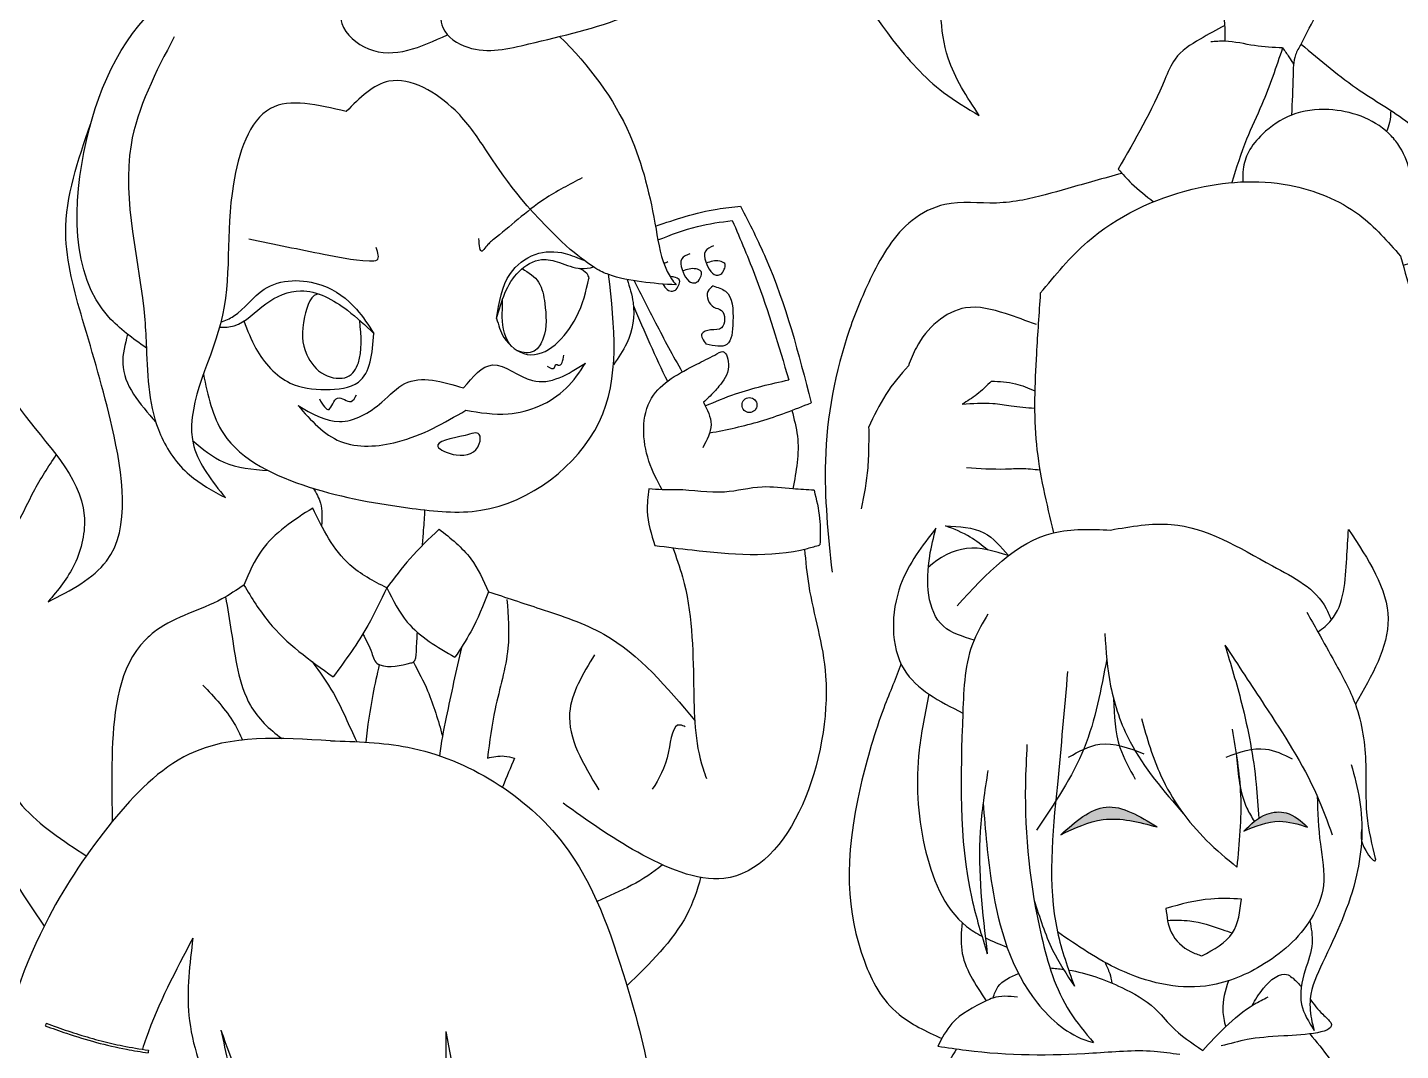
# Model space of a CAD drawing. Header units: inches. Extents: x -573 to 160, y -1 to 711.
# Drawn here: x 7.573 to 9.385, y 6.164 to 7.513 of the extents above; entities that cross this region are included whole.
import ezdxf

# ---------------------------------------------------------------- set-up
doc = ezdxf.new("R2010")
doc.units = ezdxf.units.IN
doc.header["$MEASUREMENT"] = 0
doc.layers.add('HarbyDwg', color=5, linetype='Continuous')

msp = doc.modelspace()

# ---------------------------------------------------------------- hatches: boundary and pattern name
at = {"layer": 'HarbyDwg'}
h = msp.add_hatch(color=256, dxfattribs=at)
h.dxf.hatch_style = 1
edge = h.paths.add_edge_path()
edge.add_spline(control_points=[(9.06358, 6.45884), (9.04067, 6.47298), (8.9955, 6.50085), (8.95588, 6.46583), (8.93636, 6.44857)], knot_values=[0, 0, 0, 0, 7.2252352, 14.2399925, 14.2399925, 14.2399925, 14.2399925], degree=3, periodic=0)
edge.add_spline(control_points=[(8.93636, 6.44857), (8.95478, 6.45733), (8.99552, 6.47671), (9.03949, 6.46516), (9.06358, 6.45884)], knot_values=[0, 0, 0, 0, 5.9367303, 13.1338822, 13.1338822, 13.1338822, 13.1338822], degree=3, periodic=0)
edge = h.paths.add_edge_path()
edge.add_spline(control_points=[(9.26213, 6.45854), (9.25338, 6.46659), (9.23811, 6.48064), (9.21209, 6.47823), (9.20109, 6.47242), (9.19771, 6.47022)], knot_values=[2.5676614, 2.5676614, 2.5676614, 2.5676614, 5.9714855, 8.5094049, 9.7233992, 9.7233992, 9.7233992, 9.7233992], degree=3, periodic=0)
edge.add_spline(control_points=[(9.19771, 6.47022), (9.19573, 6.46892), (9.19381, 6.46751), (9.19193, 6.46602)], knot_values=[1.85304, 1.85304, 1.85304, 1.85304, 2.5676614, 2.5676614, 2.5676614, 2.5676614], degree=3, periodic=0)
edge.add_spline(control_points=[(9.19193, 6.46602), (9.18707, 6.46215), (9.18253, 6.45775), (9.17799, 6.45334)], knot_values=[0, 0, 0, 0, 1.85304, 1.85304, 1.85304, 1.85304], degree=3, periodic=0)
edge.add_spline(control_points=[(9.17799, 6.45334), (9.18389, 6.45578), (9.18978, 6.45822), (9.19569, 6.46032)], knot_values=[0, 0, 0, 0, 1.8433217, 1.8433217, 1.8433217, 1.8433217], degree=3, periodic=0)
edge.add_spline(control_points=[(9.19569, 6.46032), (9.19653, 6.46061), (9.19737, 6.4609), (9.19821, 6.46119)], knot_values=[1.8433217, 1.8433217, 1.8433217, 1.8433217, 2.1056819, 2.1056819, 2.1056819, 2.1056819], degree=3, periodic=0)
edge.add_spline(control_points=[(9.19821, 6.46119), (9.20703, 6.46415), (9.22814, 6.46911), (9.24964, 6.46243), (9.26213, 6.45854)], knot_values=[2.1056819, 2.1056819, 2.1056819, 2.1056819, 4.8549978, 8.6680745, 8.6680745, 8.6680745, 8.6680745], degree=3, periodic=0)

# ---------------------------------------------------------------- linework, layer by layer
msp.add_circle((8.52573, 7.01527), 0.00983, dxfattribs=at)
for points, knots in [([(8.69142, 8.25745), (8.67528, 8.26215), (8.63163, 8.27442), (8.56473, 8.28791), (8.48898, 8.25306), (8.49679, 8.12159), (8.54227, 7.99259), (8.57348, 7.74846), (8.65388, 7.56174), (8.76889, 7.43299), (8.81282, 7.40687), (8.82896, 7.39727)], [2.8138654, 2.8138654, 2.8138654, 2.8138654, 7.8525351, 16.4174152, 23.3544033, 28.5280254, 52.592956, 65.9488524, 101.801402, 111.4641081, 117.0740606, 117.0740606, 117.0740606, 117.0740606]), ([(7.72987, 7.09048), (7.71211, 7.10314), (7.62912, 7.16229), (7.63347, 7.36745), (7.73624, 7.58259), (7.90949, 7.61909), (7.98798, 7.60536)], [0, 0, 0, 0, 5.5876916, 26.1117967, 45.074416, 65.4910164, 65.4910164, 65.4910164, 65.4910164]), ([(8.02351, 7.61545), (8.01846, 7.60432), (8.00462, 7.57388), (7.97144, 7.52129), (8.04098, 7.46409), (8.09208, 7.48754), (8.12707, 7.50377)], [0, 0, 0, 0, 3.7823563, 10.3421829, 15.2043264, 25.7601462, 25.7601462, 25.7601462, 25.7601462]), ([(8.27509, 7.50142), (8.31433, 7.46328), (8.37281, 7.38492), (8.39918, 7.27176), (8.40981, 7.20099), (8.42442, 7.17942), (8.42887, 7.17374)], [35.2038538, 35.2038538, 35.2038538, 35.2038538, 49.1696947, 60.4608714, 65.4781479, 67.3699472, 67.3699472, 67.3699472, 67.3699472]), ([(8.28918, 7.22067), (8.2265, 7.27807), (8.18803, 7.33675), (8.13711, 7.41319), (8.0537, 7.46305), (8.0114, 7.42036), (7.99364, 7.40243)], [16.9656297, 16.9656297, 16.9656297, 16.9656297, 28.0304987, 33.7923196, 42.1238603, 48.1566295, 48.1566295, 48.1566295, 48.1566295]), ([(8.19208, 7.12964), (8.19527, 7.15079), (8.20059, 7.186), (8.24081, 7.21833), (8.27885, 7.21878), (8.29872, 7.20921), (8.30687, 7.20662)], [0, 0, 0, 0, 6.1882509, 10.2991679, 14.288448, 16.8647095, 16.8647095, 16.8647095, 16.8647095]), ([(8.42887, 7.17374), (8.39814, 7.17577), (8.35515, 7.17862), (8.31855, 7.19643), (8.28918, 7.22067)], [0, 0, 0, 0, 7.8602705, 10.9933143, 10.9933143, 10.9933143, 10.9933143]), ([(8.19208, 7.12964), (8.19852, 7.15236), (8.20813, 7.18622), (8.24793, 7.21075), (8.277, 7.20329), (8.2992, 7.19357), (8.31437, 7.19604), (8.31989, 7.19744)], [0, 0, 0, 0, 6.8563034, 10.2196008, 12.5981106, 15.5606267, 17.2450499, 17.2450499, 17.2450499, 17.2450499]), ([(8.22587, 7.19537), (8.23417, 7.19008), (8.251, 7.17934), (8.25683, 7.14314), (8.2594, 7.11167), (8.24359, 7.08279), (8.22685, 7.08375), (8.22026, 7.08672)], [0, 0, 0, 0, 2.8190513, 5.7200347, 10.327751, 12.3978662, 14.514607, 14.514607, 14.514607, 14.514607]), ([(7.80516, 7.05599), (7.81093, 7.02784), (7.82675, 6.95481), (7.94803, 6.89973), (8.06368, 6.88026), (8.20643, 6.86448), (8.36294, 6.98285), (8.34759, 7.11936), (8.3399, 7.18779)], [0.2921554, 0.2921554, 0.2921554, 0.2921554, 8.5630019, 21.8990016, 35.7547144, 44.8333449, 64.2867359, 83.838807, 83.838807, 83.838807, 83.838807]), ([(7.82817, 7.12467), (7.83415, 7.12674), (7.85612, 7.1363), (7.88533, 7.18173), (7.95853, 7.18256), (8.00578, 7.14749), (8.02293, 7.1207), (8.03009, 7.10953)], [1.8431479, 1.8431479, 1.8431479, 1.8431479, 3.7299874, 9.0935058, 16.7500819, 22.2840981, 26.2481082, 26.2481082, 26.2481082, 26.2481082]), ([(8.37355, 7.17917), (8.38283, 7.16066), (8.40316, 7.12017), (8.42485, 7.0804), (8.4368, 7.0589)], [0, 0, 0, 0, 6.2112151, 13.5906116, 13.5906116, 13.5906116, 13.5906116]), ([(8.42917, 7.1676), (8.43215, 7.17263), (8.43673, 7.18036), (8.42712, 7.18419), (8.42293, 7.18448), (8.42131, 7.18442)], [0, 0, 0, 0, 1.3640204, 2.0982934, 2.5781339, 2.5781339, 2.5781339, 2.5781339]), ([(7.82641, 7.11802), (7.83314, 7.11777), (7.85632, 7.11912), (7.88463, 7.15191), (7.93934, 7.17505), (7.99196, 7.14583), (8.01899, 7.1201), (8.03009, 7.10953)], [1.5673764, 1.5673764, 1.5673764, 1.5673764, 3.5478115, 8.6293317, 13.5399681, 20.2210716, 24.8804699, 24.8804699, 24.8804699, 24.8804699]), ([(7.95812, 7.16149), (7.94768, 7.16328), (7.93339, 7.12205), (7.93542, 7.086), (7.96054, 7.05218), (7.99767, 7.04761), (8.01555, 7.07736), (8.01352, 7.10523), (8.01144, 7.12687)], [0.7472351, 0.7472351, 0.7472351, 0.7472351, 4.3222167, 9.3164655, 12.8217528, 15.9112658, 18.7206666, 24.1781285, 24.1781285, 24.1781285, 24.1781285]), ([(8.41141, 7.17495), (8.41471, 7.16903), (8.42063, 7.16313), (8.42751, 7.16673), (8.42917, 7.1676)], [3.4034282, 3.4034282, 3.4034282, 3.4034282, 5.0809911, 5.614617, 5.614617, 5.614617, 5.614617]), ([(8.2121, 7.0925), (8.20304, 7.1018), (8.19772, 7.12674), (8.20033, 7.1468), (8.19965, 7.15427)], [15.5186041, 15.5186041, 15.5186041, 15.5186041, 19.4223339, 21.7380467, 21.7380467, 21.7380467, 21.7380467]), ([(8.46744, 7.0142), (8.48066, 7.01984), (8.51621, 7.03473), (8.55387, 7.04319), (8.57749, 7.0485)], [0.4882334, 0.4882334, 0.4882334, 0.4882334, 4.7929495, 12.0351612, 12.0351612, 12.0351612, 12.0351612]), ([(8.47307, 6.97852), (8.49576, 6.98283), (8.54158, 6.99231), (8.58515, 7.00956), (8.60725, 7.01831)], [1.6761568, 1.6761568, 1.6761568, 1.6761568, 8.5856844, 15.7005203, 15.7005203, 15.7005203, 15.7005203]), ([(8.80633, 7.01645), (8.81994, 7.01748), (8.8416, 7.01912), (8.87326, 7.01377), (8.8916, 7.01203), (8.90194, 7.01107)], [0, 0, 0, 0, 4.0724198, 6.4836126, 9.59921, 9.59921, 9.59921, 9.59921]), ([(9.27588, 6.71604), (9.28236, 6.72075), (9.31047, 6.7433), (9.31269, 6.7987), (9.31538, 6.83875), (9.31622, 6.85131)], [0.8312918, 0.8312918, 0.8312918, 0.8312918, 3.1838884, 11.5859469, 15.4247089, 15.4247089, 15.4247089, 15.4247089]), ([(8.86764, 6.81668), (8.84917, 6.82246), (8.81271, 6.83388), (8.77572, 6.81442), (8.76171, 6.80091)], [0, 0, 0, 0, 5.6344576, 11.1207376, 11.1207376, 11.1207376, 11.1207376]), ([(7.83436, 6.76232), (7.83696, 6.74722), (7.84519, 6.69937), (7.85394, 6.62442), (7.89177, 6.58778), (7.90886, 6.57547)], [0, 0, 0, 0, 4.6392931, 14.7002109, 20.9883171, 20.9883171, 20.9883171, 20.9883171]), ([(8.1455, 6.69563), (8.13872, 6.66498), (8.12823, 6.61758), (8.1185, 6.56965), (8.11668, 6.55265)], [0, 0, 0, 0, 9.4321629, 14.5877546, 14.5877546, 14.5877546, 14.5877546]), ([(9.15311, 6.69864), (9.16082, 6.67324), (9.17902, 6.61324), (9.19352, 6.53643), (9.19686, 6.48529), (9.19771, 6.47022)], [0, 0, 0, 0, 7.9643202, 18.8086304, 23.3370663, 23.3370663, 23.3370663, 23.3370663]), ([(7.94859, 6.67692), (7.95846, 6.66327), (7.98216, 6.63052), (7.99712, 6.59247), (8.00739, 6.57127)], [0, 0, 0, 0, 5.0427286, 12.1003172, 12.1003172, 12.1003172, 12.1003172]), ([(8.0372, 6.67297), (8.03419, 6.65984), (8.02644, 6.62605), (8.02185, 6.59169), (8.01931, 6.57064)], [0, 0, 0, 0, 4.038377, 10.3950587, 10.3950587, 10.3950587, 10.3950587]), ([(8.72553, 6.67428), (8.71959, 6.65552), (8.69942, 6.61206), (8.64798, 6.43784), (8.65531, 6.31728), (8.70852, 6.21358), (8.75885, 6.18904), (8.77965, 6.17984)], [24.4537413, 24.4537413, 24.4537413, 24.4537413, 30.3611607, 38.5937074, 62.9654877, 72.8810895, 79.5477553, 79.5477553, 79.5477553, 79.5477553]), ([(7.80436, 6.64602), (7.81959, 6.62983), (7.84069, 6.60741), (7.85359, 6.58105), (7.85665, 6.57346)], [0, 0, 0, 0, 6.5393971, 9.0599, 9.0599, 9.0599, 9.0599]), ([(8.76253, 6.63406), (8.75748, 6.60936), (8.7439, 6.543), (8.74899, 6.4367), (8.78498, 6.34312), (8.82523, 6.31853), (8.83243, 6.31478)], [0, 0, 0, 0, 7.525898, 20.224971, 32.140002, 34.578243, 34.578243, 34.578243, 34.578243]), ([(7.97274, 6.57241), (8.00701, 6.5715), (8.12179, 6.56846), (8.29467, 6.46075), (8.3738, 6.22766), (8.42918, 6.01088), (8.32414, 5.83658), (8.39015, 5.67232), (8.30984, 5.54481), (8.32531, 5.4631), (8.32885, 5.44928)], [0, 0, 0, 0, 10.2664634, 34.3888981, 54.4039459, 83.529302, 96.9440631, 111.1130763, 132.01137, 136.2654183, 136.2654183, 136.2654183, 136.2654183]), ([(8.21573, 6.54971), (8.21041, 6.53717), (8.205, 6.52439), (8.19987, 6.51152), (8.19977, 6.51128)], [0, 0, 0, 0, 4.0861249, 4.1610453, 4.1610453, 4.1610453, 4.1610453]), ([(9.16855, 6.55145), (9.17053, 6.52779), (9.17309, 6.49729), (9.18829, 6.47167), (9.19193, 6.46602)], [0, 0, 0, 0, 6.9382587, 8.9442714, 8.9442714, 8.9442714, 8.9442714]), ([(8.46128, 6.39223), (8.45692, 6.37495), (8.43776, 6.32081), (8.39417, 6.2786), (8.3639, 6.24929)], [10.3184495, 10.3184495, 10.3184495, 10.3184495, 15.7139096, 27.970142, 27.970142, 27.970142, 27.970142]), ([(7.79128, 6.31217), (7.7684, 6.26903), (7.7431, 6.22132), (7.72624, 6.17044), (7.72468, 6.16555)], [0, 0, 0, 0, 14.5741604, 16.1163929, 16.1163929, 16.1163929, 16.1163929]), ([(8.94685, 6.27002), (8.97111, 6.26621), (9.01073, 6.25157), (9.05763, 6.22586), (9.08578, 6.18968), (9.10924, 6.17383), (9.12376, 6.16402)], [2.4704452, 2.4704452, 2.4704452, 2.4704452, 9.8569544, 15.0056208, 18.2153668, 23.437448, 23.437448, 23.437448, 23.437448]), ([(9.18917, 6.22338), (9.19334, 6.23077), (9.20323, 6.24832), (9.2284, 6.27042), (9.24542, 6.25749), (9.2507, 6.25178), (9.25393, 6.24779)], [0, 0, 0, 0, 2.693562, 6.3921767, 7.1848103, 8.7772478, 8.7772478, 8.7772478, 8.7772478]), ([(9.26564, 6.23174), (9.2704, 6.225), (9.27856, 6.21402), (9.31052, 6.18766), (9.22666, 6.18289), (9.18787, 6.18052), (9.15984, 6.17304), (9.14805, 6.16989)], [10.8250074, 10.8250074, 10.8250074, 10.8250074, 13.3370965, 14.8606604, 21.3053478, 26.1665064, 29.6966237, 29.6966237, 29.6966237, 29.6966237]), ([(7.59763, 6.19985), (7.60243, 6.19813), (7.60722, 6.19641), (7.6216, 6.19133), (7.6312, 6.18807), (7.65058, 6.18202), (7.66034, 6.17921), (7.67961, 6.17421), (7.68912, 6.17201), (7.70993, 6.16785), (7.72129, 6.16607), (7.73271, 6.16429)], [0, 0, 0, 0, 1.5287074, 1.5287074, 4.5861221, 4.5861221, 7.6435368, 7.6435368, 10.5897417, 10.5897417, 14.0570431, 14.0570431, 14.0570431, 14.0570431])]:
    msp.add_open_spline(points, degree=3, knots=knots, dxfattribs=at)
for points in [[(8.82896, 7.39727), (8.78783, 7.47308), (8.77687, 7.59), (8.76956, 7.70418), (8.75676, 7.80282), (8.72572, 7.88198), (8.67997, 7.95515), (8.62152, 8.1126), (8.62201, 8.11473)], [(9.25362, 7.49134), (9.30241, 7.57085), (9.46642, 7.65279), (9.51984, 7.66203), (9.55908, 7.66097), (9.64182, 7.60584), (9.71712, 7.54753), (9.77122, 7.50724)], [(7.7729, 7.5634), (7.70274, 7.62507), (7.58694, 7.60853), (7.51636, 7.46411), (7.48801, 7.31749), (7.56327, 7.00997), (7.64779, 6.86975), (7.63512, 6.80536), (7.60027, 6.75575)], [(8.12649, 7.55915), (8.11824, 7.52792), (8.12112, 7.51312), (8.15404, 7.4872), (8.2347, 7.49173), (8.36473, 7.52875), (8.40512, 7.54643)], [(9.13448, 7.57086), (9.14931, 7.53946), (9.15283, 7.49513)], [(7.76669, 7.50116), (7.70962, 7.35856), (7.72778, 7.1278), (7.72987, 7.09048), (7.74853, 6.97612), (7.7866, 6.9234), (7.83413, 6.89315)], [(9.15279, 7.51575), (9.12027, 7.49797), (9.0873, 7.47172), (9.07387, 7.44487), (9.0122, 7.32647)], [(9.22915, 7.48641), (9.19232, 7.48942), (9.15283, 7.49513), (9.13431, 7.49431)], [(9.22915, 7.48641), (9.20185, 7.41173), (9.18175, 7.3659), (9.16208, 7.30876)], [(9.22915, 7.48641), (9.23755, 7.47457), (9.24358, 7.46463)], [(9.25362, 7.49134), (9.24619, 7.47706), (9.24294, 7.44984), (9.24091, 7.39784)], [(9.25362, 7.49134), (9.33175, 7.42989), (9.39984, 7.38419), (9.46793, 7.31418)], [(7.99364, 7.40243), (7.89349, 7.40641), (7.84473, 7.30695), (7.82765, 7.12261), (7.79263, 6.96056), (7.83413, 6.89315)], [(9.38821, 7.19981), (9.40903, 7.21087), (9.41327, 7.22548), (9.4062, 7.28343), (9.38122, 7.35976), (9.36896, 7.3739), (9.29024, 7.405), (9.24091, 7.39784), (9.20256, 7.37249), (9.18418, 7.34893), (9.17711, 7.32631), (9.17664, 7.30969)], [(9.37181, 7.40405), (9.37038, 7.38804), (9.36647, 7.37617)], [(7.60027, 6.75575), (7.67736, 6.80958), (7.68475, 6.98586), (7.64568, 7.12836), (7.6235, 7.24236), (7.65637, 7.38596)], [(9.01723, 7.32093), (8.9456, 7.30089), (8.88621, 7.28572), (8.85154, 7.28182), (8.78353, 7.27983), (8.74025, 7.2587), (8.68728, 7.18576), (8.65773, 7.115), (8.62582, 6.94187), (8.63463, 6.79476)], [(9.0122, 7.32647), (9.02999, 7.3077), (9.05894, 7.28342)], [(8.30513, 7.31507), (8.25503, 7.28671), (8.18804, 7.23362), (8.17778, 7.22397), (8.17294, 7.21836), (8.1686, 7.23482)], [(8.90946, 7.16282), (8.97194, 7.2307), (9.1098, 7.29994), (9.23815, 7.30537), (9.3305, 7.266), (9.38483, 7.2117)], [(8.40165, 7.25136), (8.48309, 7.27382), (8.51408, 7.27754)], [(8.51408, 7.27754), (8.54738, 7.20855), (8.60725, 7.01831)], [(8.40487, 7.23307), (8.45712, 7.25097), (8.50307, 7.25873)], [(8.50307, 7.25873), (8.53413, 7.18304), (8.57749, 7.0485)], [(7.86487, 7.23461), (7.96376, 7.21426), (8.02411, 7.20554), (8.03454, 7.20675), (8.03298, 7.22291)], [(8.44701, 7.21496), (8.43633, 7.20798), (8.43675, 7.19403), (8.45317, 7.17639), (8.45809, 7.17844)], [(8.47822, 7.2253), (8.46755, 7.21832), (8.46796, 7.20437), (8.48438, 7.18673), (8.4893, 7.18878)], [(9.38483, 7.2117), (9.41463, 7.09248), (9.42638, 6.84399)], [(8.30072, 7.19565), (8.31094, 7.18907), (8.3137, 7.18245)], [(8.45809, 7.17844), (8.46179, 7.19157), (8.45522, 7.19485), (8.43742, 7.19214)], [(8.4893, 7.18878), (8.493, 7.20191), (8.48643, 7.20519), (8.46863, 7.20248)], [(8.19208, 7.12964), (8.20168, 7.10456), (8.23237, 7.08217), (8.29714, 7.13085), (8.3137, 7.18245)], [(8.36425, 7.18088), (8.37217, 7.15036), (8.36369, 7.09695), (8.34614, 7.0683)], [(8.47769, 7.17242), (8.47083, 7.16495), (8.4787, 7.14442), (8.48883, 7.1402), (8.48883, 7.11715), (8.47448, 7.11433), (8.46295, 7.10927), (8.46871, 7.09542)], [(8.47769, 7.17242), (8.49414, 7.16532), (8.50386, 7.12532), (8.49564, 7.09504), (8.46871, 7.09542)], [(8.90946, 7.16282), (8.90429, 7.08287), (8.90429, 6.96341), (8.92699, 6.84683)], [(8.90429, 7.12141), (8.86348, 7.136), (8.81094, 7.1435), (8.7459, 7.09141), (8.73548, 7.06724)], [(7.85861, 7.12618), (7.8744, 7.08995), (7.9196, 7.04439), (7.96634, 7.03589), (8.0096, 7.04555), (8.03009, 7.10953)], [(7.70515, 7.10868), (7.69867, 7.06989), (7.74246, 6.99256)], [(8.47982, 7.08121), (8.49061, 7.08574), (8.49782, 7.06618), (8.48546, 7.0401), (8.47216, 7.0255), (8.46505, 7.01897)], [(8.14851, 7.038), (8.18673, 7.06823), (8.23922, 7.0477), (8.3094, 7.07051)], [(8.15136, 7.00835), (8.20727, 7.00379), (8.28373, 7.03743), (8.3094, 7.07051)], [(8.25882, 7.06654), (8.2684, 7.06462), (8.2707, 7.06884), (8.27339, 7.06807), (8.28067, 7.0811)], [(8.41039, 6.90367), (8.39304, 6.94126), (8.39651, 7.02453), (8.4561, 7.06906), (8.47982, 7.08121)], [(8.73548, 7.06724), (8.7056, 7.02933), (8.68299, 6.98584)], [(7.92999, 7.01462), (7.98477, 6.99352), (8.04068, 7.01918), (8.07092, 7.04371), (8.14851, 7.038)], [(8.84501, 7.04697), (8.82567, 7.02917), (8.80633, 7.01645)], [(8.84501, 7.04697), (8.87656, 7.04341), (8.90215, 7.0342)], [(7.92999, 7.01462), (7.98591, 6.96729), (8.06122, 6.96672), (8.15136, 7.00835)], [(7.95816, 7.02356), (7.97087, 7.00954), (7.98227, 7.02444), (7.99992, 7.02003), (8.00715, 7.02883)], [(8.46505, 7.01897), (8.47497, 6.98962), (8.46402, 6.95902)], [(8.58158, 7.00827), (8.58895, 6.97431), (8.58306, 6.90468)], [(8.15064, 6.97525), (8.1692, 6.97661), (8.1692, 6.96394), (8.13888, 6.94947), (8.11444, 6.96077), (8.15064, 6.97525)], [(8.68299, 6.98584), (8.68299, 6.9641), (8.68171, 6.93254), (8.67318, 6.87839)], [(7.79074, 6.96852), (7.83211, 6.93994), (7.89064, 6.92878)], [(7.41264, 6.82293), (7.48902, 6.82379), (7.53297, 6.83231), (7.58093, 6.9008), (7.61103, 6.94964)], [(8.81209, 6.93302), (8.8635, 6.93106), (8.88432, 6.93171), (8.90886, 6.92982)], [(7.95012, 6.9055), (7.95965, 6.88594), (7.96094, 6.85629)], [(8.39298, 6.90466), (8.39087, 6.87514), (8.401, 6.83003)], [(8.61097, 6.90299), (8.58306, 6.90468), (8.54234, 6.90714), (8.4928, 6.90048), (8.42997, 6.90365), (8.41039, 6.90367), (8.39298, 6.90466)], [(8.61097, 6.90299), (8.61823, 6.86587), (8.61865, 6.83087)], [(7.94932, 6.87948), (7.88212, 6.82377), (7.85854, 6.77789)], [(8.04706, 6.77416), (7.99819, 6.80469), (7.94932, 6.87948)], [(8.0971, 6.87698), (8.09531, 6.85042), (8.09364, 6.82957)], [(8.11622, 6.85168), (8.07769, 6.81254), (8.04706, 6.77416)], [(8.11622, 6.85168), (8.1579, 6.81254), (8.18143, 6.76907)], [(8.77177, 6.85292), (8.72521, 6.77804), (8.7298, 6.66637), (8.80723, 6.6091)], [(8.82207, 6.70538), (8.78166, 6.72351), (8.76352, 6.81583), (8.77177, 6.85292)], [(8.83969, 6.82441), (8.81714, 6.84099), (8.78429, 6.85604)], [(8.78429, 6.85604), (8.83507, 6.84666), (8.86748, 6.81673)], [(8.79974, 6.75063), (8.92699, 6.84683), (9.00227, 6.85049)], [(9.00227, 6.85049), (9.08218, 6.85783), (9.21592, 6.80322), (9.28686, 6.74698), (9.29339, 6.73149)], [(9.31622, 6.85131), (9.36841, 6.73312), (9.32519, 6.62064)], [(8.401, 6.83003), (8.44993, 6.82413), (8.6022, 6.82624), (8.61865, 6.83087)], [(8.59833, 6.82529), (8.60385, 6.7773), (8.62618, 6.65767), (8.49207, 6.39087), (8.3782, 6.42545), (8.27994, 6.49006)], [(8.42454, 6.82714), (8.43728, 6.78876), (8.452, 6.64616), (8.46453, 6.53537), (8.46899, 6.52282)], [(7.85854, 6.77789), (7.82928, 6.75948), (7.74318, 6.71817), (7.72862, 6.70569), (7.68493, 6.56082), (7.68493, 6.46586)], [(7.85854, 6.77789), (7.89146, 6.72907), (7.9765, 6.65676)], [(8.04706, 6.77416), (8.02219, 6.72463), (7.9765, 6.65676)], [(8.04706, 6.77416), (8.07423, 6.72907), (8.13705, 6.68276)], [(8.18143, 6.76907), (8.15799, 6.71638), (8.13705, 6.68276)], [(8.20561, 6.75893), (8.20696, 6.69481), (8.19008, 6.6145), (8.17995, 6.54971)], [(8.18143, 6.76907), (8.24954, 6.74663), (8.33337, 6.71296), (8.45344, 6.59927)], [(9.26106, 6.74221), (9.27588, 6.71604), (9.29809, 6.67582), (9.32519, 6.62064), (9.33889, 6.54063), (9.34033, 6.47452), (9.35198, 6.41546)], [(8.84042, 6.73956), (8.82207, 6.70538), (8.80723, 6.6091), (8.81907, 6.36447), (8.83951, 6.29163)], [(8.01546, 6.71325), (8.0273, 6.68837), (8.03578, 6.67364), (8.03803, 6.67264), (8.079, 6.67514), (8.0815, 6.67589), (8.08624, 6.69037), (8.08762, 6.71557)], [(8.99453, 6.7139), (9.00229, 6.64463), (9.02798, 6.57119), (9.09849, 6.47608)], [(8.32138, 6.68601), (8.28841, 6.60935), (8.32676, 6.5078)], [(9.15311, 6.69864), (9.20551, 6.61907), (9.27423, 6.50072), (9.29465, 6.44834)], [(8.08219, 6.67626), (8.10102, 6.6382), (8.12059, 6.57894)], [(8.99716, 6.68081), (8.96729, 6.5628), (8.90429, 6.45447)], [(8.9455, 6.66373), (8.93195, 6.5148), (8.93211, 6.32043), (8.95439, 6.24864)], [(9.0062, 6.62767), (9.0146, 6.56363), (9.03487, 6.52194)], [(9.04291, 6.60164), (9.0686, 6.5264), (9.12894, 6.44101), (9.16887, 6.4059)], [(7.50986, 6.58635), (7.56615, 6.48683), (7.65063, 6.42074)], [(7.50986, 6.58635), (7.52285, 6.46087), (7.59507, 6.32798)], [(7.97274, 6.57241), (7.78643, 6.55479), (7.68493, 6.46586), (7.60121, 6.33995), (7.53307, 6.14372), (7.52295, 5.90268)], [(8.44106, 6.59086), (8.43457, 6.59322), (8.41897, 6.55822), (8.39747, 6.50858)], [(9.16267, 6.58766), (9.17369, 6.50091), (9.16887, 6.4059)], [(8.89187, 6.5675), (8.88983, 6.51438), (8.9111, 6.31428), (8.94833, 6.21508), (8.97967, 6.17435)], [(8.94678, 6.55077), (8.9881, 6.56792), (9.04617, 6.55545)], [(9.15488, 6.55101), (9.20663, 6.56162), (9.24172, 6.54886)], [(8.17995, 6.54971), (8.20203, 6.55232), (8.21573, 6.54971)], [(9.3197, 6.54122), (9.33071, 6.49453), (9.32686, 6.39507), (9.28178, 6.27938), (9.26569, 6.23226), (9.26799, 6.2018), (9.27086, 6.19031)], [(8.84035, 6.53312), (8.83023, 6.453), (8.83951, 6.29163)], [(8.83408, 6.49092), (8.8458, 6.38066), (8.90558, 6.22657), (8.97302, 6.17625), (8.97967, 6.17435)], [(9.27477, 6.49951), (9.279, 6.4361), (9.28297, 6.38135), (9.26703, 6.33823), (9.20056, 6.27548), (9.1274, 6.24897), (9.01406, 6.27047), (8.93211, 6.32043)], [(8.93636, 6.44857), (8.99626, 6.48507), (9.06358, 6.45884)], [(8.93636, 6.44857), (8.99227, 6.46853), (9.06358, 6.45884)], [(9.17799, 6.45334), (9.20848, 6.4757), (9.2338, 6.47742), (9.26213, 6.45854)], [(9.17799, 6.45334), (9.22479, 6.46626), (9.26213, 6.45854)], [(9.33378, 6.45729), (9.33884, 6.4276), (9.35198, 6.41546), (9.35203, 6.41688)], [(8.90153, 6.36182), (8.92578, 6.29648), (8.95439, 6.24864)], [(9.17498, 6.36374), (9.1343, 6.36374), (9.07534, 6.35143)], [(9.12273, 6.28876), (9.16304, 6.31897), (9.17498, 6.36374)], [(9.07534, 6.35143), (9.08243, 6.31935), (9.10818, 6.29435), (9.12273, 6.28876)], [(8.80623, 6.33266), (8.80578, 6.29638), (8.83819, 6.22943)], [(9.07737, 6.33555), (9.10669, 6.33501), (9.1496, 6.32345), (9.16304, 6.31897)], [(9.26512, 6.33515), (9.2682, 6.30561), (9.25908, 6.2697), (9.25425, 6.22468), (9.27086, 6.19031)], [(7.79128, 6.31217), (7.78605, 6.21011), (7.82108, 6.09783), (7.90082, 5.97348)], [(8.99464, 6.28031), (9.00102, 6.26538), (9.00387, 6.25285)], [(8.84725, 6.23326), (8.8535, 6.24784), (8.88066, 6.26541)], [(9.15764, 6.25582), (9.15025, 6.21692), (9.15399, 6.19517)], [(8.87919, 6.23436), (8.84676, 6.2331), (8.83819, 6.22943), (8.79286, 6.19942), (8.77426, 6.16965)], [(9.12376, 6.16402), (9.15376, 6.19495), (9.19158, 6.22484), (9.21005, 6.23451)], [(7.59763, 6.19985), (7.59644, 6.19654)], [(7.59644, 6.19654), (7.62467, 6.18661), (7.70382, 6.16552), (7.73217, 6.16081)], [(7.82829, 6.19093), (7.85004, 6.10139), (7.90082, 5.97348)], [(7.82829, 6.19093), (7.88532, 6.06834), (8.00997, 5.96882)], [(8.12499, 6.18892), (8.12366, 6.06516), (8.12138, 5.98994), (8.12366, 5.95746)], [(8.12499, 6.18892), (8.15936, 6.04156), (8.21591, 5.90306)], [(9.26493, 6.18582), (9.29077, 6.15362), (9.32662, 6.08482)], [(7.73271, 6.16429), (7.73217, 6.16081)], [(8.79891, 6.16597), (8.77914, 6.13476), (8.72801, 6.07699), (8.71779, 6.06544)], [(8.77426, 6.16965), (8.81172, 6.16425), (8.97867, 6.16064), (9.05969, 6.16304), (9.09339, 6.1589)]]:
    msp.add_spline(points, degree=3, dxfattribs=at)
for points in [[(8.41809, 7.20412), (8.41628, 7.20334), (8.41447, 7.20256), (8.41284, 7.20168)], [(8.37264, 7.14599), (8.38698, 7.11255), (8.40133, 7.07912), (8.41748, 7.04661)], [(8.41083, 6.40884), (8.38649, 6.38777), (8.35555, 6.37414), (8.32461, 6.36052)], [(8.83707, 6.31245), (8.84628, 6.30796), (8.85598, 6.30405), (8.86567, 6.30015)], [(8.92229, 6.27276), (8.92823, 6.27223), (8.93417, 6.2717), (8.94006, 6.27097)]]:
    msp.add_open_spline(points, degree=3, dxfattribs=at)

doc.saveas('drawing.dxf')
